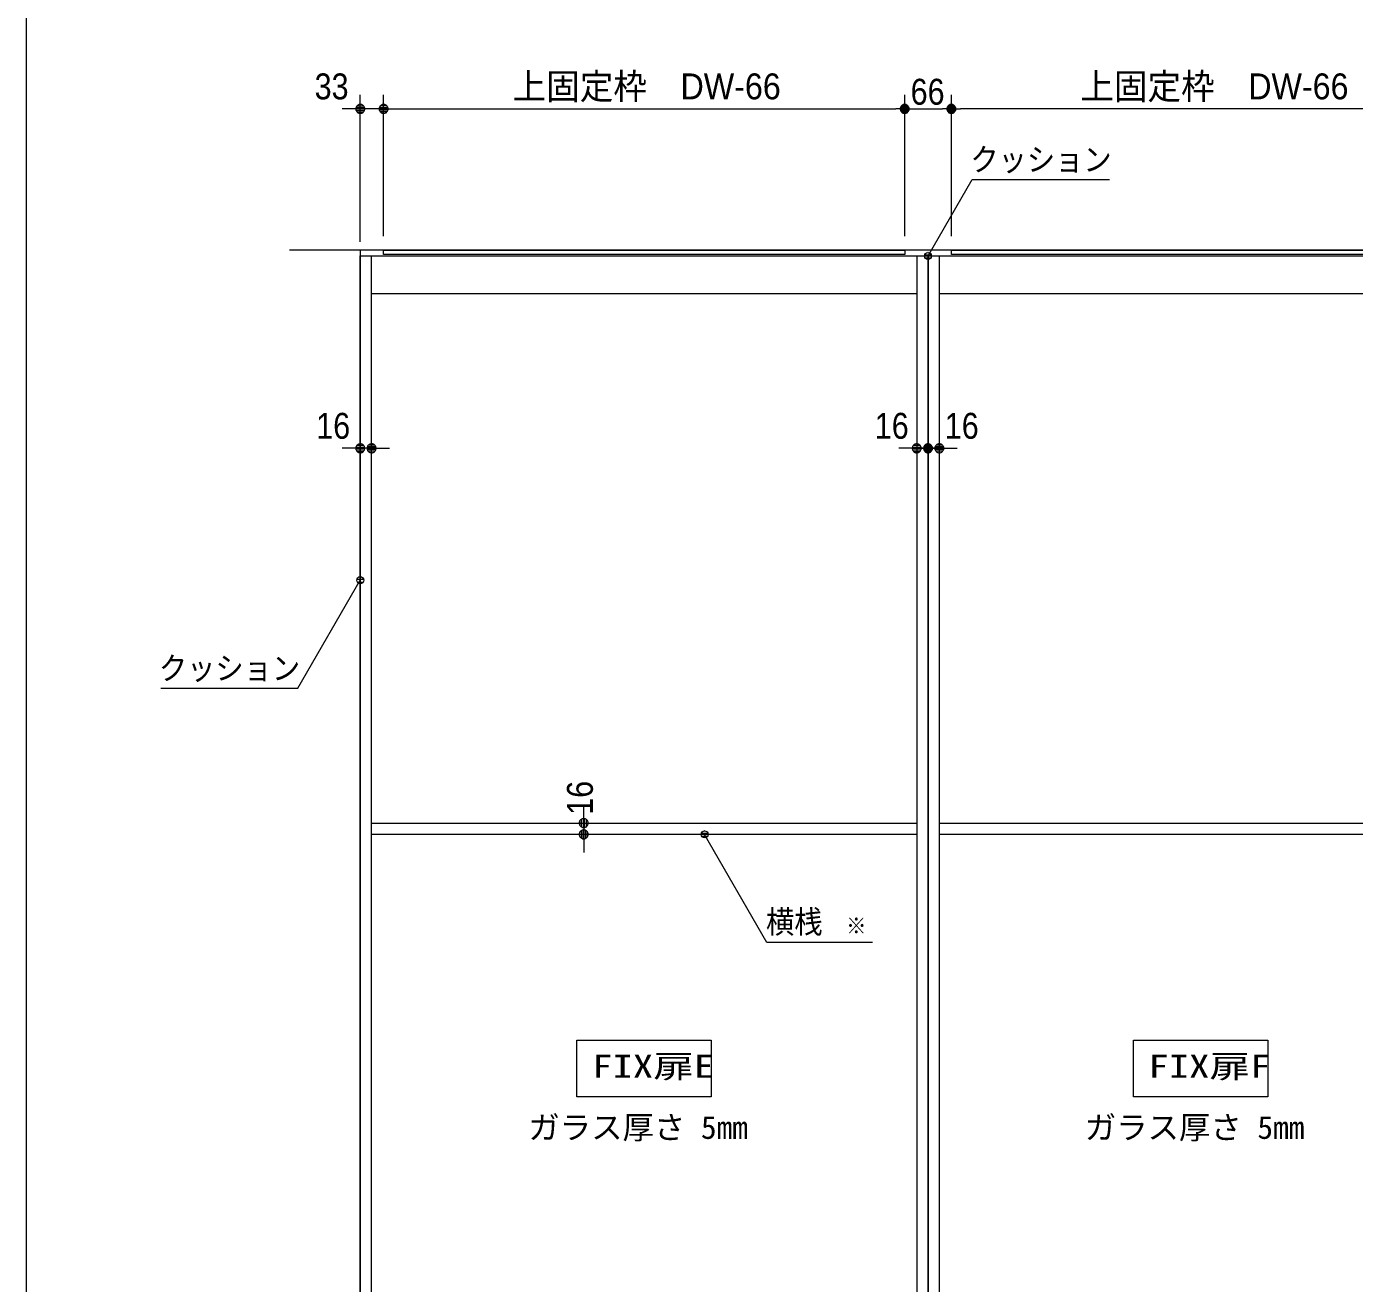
# Model space of a CAD drawing. Units: millimetres, scale not verified. Extents: x -6062 to 6062, y -3045 to 3045.
# Drawn here: x -5788 to -3909, y -1111 to 666 of the extents above; entities that cross this region are included whole.
import ezdxf
from ezdxf.enums import TextEntityAlignment as Align

# ---------------------------------------------------------------- set-up
doc = ezdxf.new("R2010")
doc.units = ezdxf.units.MM
doc.header["$LTSCALE"] = 20
for name, color, linetype, lineweight in [('0-0_3一般', 7, 'Continuous', 9), ('0-1_2寸法-3', 7, 'Continuous', 9), ('0-2_2寸法-1', 7, 'Continuous', 9), ('0-3_0', 7, 'Continuous', 9), ('0-4_2寸法-2', 7, 'Continuous', 9), ('0-5_1図面枠', 7, 'Continuous', 9)]:
    doc.layers.add(name, color=color, linetype=linetype, lineweight=lineweight)
doc.styles.add('ＭＳ ゴシック', font='')
doc.styles.add('ＭＳ Ｐゴシック', font='')
doc.styles.get('ＭＳ ゴシック').set_extended_font_data('MS Gothic')
doc.styles.get('ＭＳ Ｐゴシック').set_extended_font_data('MS PGothic')

# ---------------------------------------------------------------- blocks, each defined once
blk = doc.blocks.new('_Dot')
at = {"layer": '0-3_0'}
for p, q in [((-10, 0), (-20, 0)), ((9.78, 2), (-9.78, 2)), ((7.99, 6), (-7.99, 6)), ((9.16, -3.98), (-9.16, -3.98)), ((6, -7.98), (-6, -7.98))]:
    blk.add_line(p, q, dxfattribs=at)
for points in [[(10, 0), (9.92, 1.25), (9.69, 2.49), (9.3, 3.68), (8.76, 4.82), (8.09, 5.88), (7.29, 6.85), (6.37, 7.71), (5.36, 8.44), (4.26, 9.05), (3.09, 9.51), (1.87, 9.82), (0.63, 9.98), (-0.63, 9.98), (-1.87, 9.82), (-3.09, 9.51), (-4.26, 9.05), (-5.36, 8.44), (-6.37, 7.71), (-7.29, 6.85), (-8.09, 5.88), (-8.76, 4.82), (-9.3, 3.68), (-9.69, 2.49), (-9.92, 1.25), (-10, 0), (0, 0)], [(-10, 0), (-9.92, -1.25), (-9.69, -2.49), (-9.3, -3.68), (-8.76, -4.82), (-8.09, -5.88), (-7.29, -6.85), (-6.37, -7.71), (-5.36, -8.44), (-4.26, -9.05), (-3.09, -9.51), (-1.87, -9.82), (-0.63, -9.98), (0.63, -9.98), (1.87, -9.82), (3.09, -9.51), (4.26, -9.05), (5.36, -8.44), (6.37, -7.71), (7.29, -6.85), (8.09, -5.88), (8.76, -4.82), (9.3, -3.68), (9.69, -2.49), (9.92, -1.25), (10, 0), (0, 0)]]:
    blk.add_lwpolyline(points, close=True, dxfattribs=at)
blk = doc.blocks.new('グループ-51')
at = {"layer": '0-0_3一般'}
for p, q in [((-70560, 6840), (-54500, 6840)), ((-70560, -40000), (-70560, 6840)), ((-70240, -40000), (-70240, 6840)), ((-54820, 6840), (-54820, -40000)), ((-54500, 6840), (-54500, -40000)), ((-70240, 5780), (-54820, 5780)), ((-70240, -38940), (-54820, -38940)), ((-70560, -40000), (-54500, -40000))]:
    blk.add_line(p, q, dxfattribs=at)
blk = doc.blocks.new('グループ-52')
at = {"layer": '0-0_3一般'}
blk.add_lwpolyline([(-55160, 7000), (-55160, 6880), (-69900, 6880), (-69900, 7000)], close=True, dxfattribs=at)
blk = doc.blocks.new('グループ-54')
at = {"layer": '0-0_3一般'}
for p, q in [((-54180, -40000), (-54180, 6840)), ((-38760, 6840), (-38760, -40000)), ((-38440, 6840), (-38440, -40000)), ((-54180, 5780), (-38760, 5780)), ((-54180, -38940), (-38760, -38940)), ((-54500, -40000), (-38440, -40000))]:
    blk.add_line(p, q, dxfattribs=at)
blk.add_lwpolyline([(-54500, -40000), (-54500, 6840), (-38440, 6840)], dxfattribs=at)
blk = doc.blocks.new('グループ-55')
at = {"layer": '0-0_3一般'}
for p, q in [((-53840, 7000), (-39100, 7000)), ((-53840, 6880), (-53840, 7000)), ((-39100, 6880), (-53840, 6880)), ((-39100, 7000), (-39100, 6880))]:
    blk.add_line(p, q, dxfattribs=at)
blk = doc.blocks.new('グループ-63')
at = {"layer": '0-0_3一般'}
for p, q in [((-4320, 7000), (-72560, 7000)), ((-70560, 7000), (-70560, -40000))]:
    blk.add_line(p, q, dxfattribs=at)
blk = doc.blocks.new('グループ-64')
at = {"layer": '0-0_3一般'}
for p, q in [((-70240, -9200), (-54820, -9200)), ((-54180, -9200), (-38760, -9200)), ((-54820, -9520), (-70240, -9520)), ((-38760, -9520), (-54180, -9520))]:
    blk.add_line(p, q, dxfattribs=at)
for name in ['グループ-63', 'グループ-51', 'グループ-52', 'グループ-54', 'グループ-55']:
    blk.add_blockref(name, (0, 0), dxfattribs=at)
blk = doc.blocks.new('グループ-77')
at = {"layer": '0-5_1図面枠'}
blk.add_lwpolyline([(-80000, 55400), (80000, 55400), (80000, -55400), (-80000, -55400)], close=True, dxfattribs=at)
blk = doc.blocks.new('図面枠')
at = {"layer": '0-5_1図面枠'}
blk.add_blockref('グループ-77', (0, 0), dxfattribs=at)

msp = doc.modelspace()

# ---------------------------------------------------------------- linework, layer by layer
at = {"layer": '0-1_2寸法-3'}
for p, q in [((-4507.6, 342.99), (-4517.4, 342.99)), ((-4508.5, 338.99), (-4516.5, 338.99)), ((-4512.31, 346.99), (-4512.69, 346.99)), ((-4512.31, 346.99), (-4512.69, 346.99)), ((-5315.33, -111.62), (-5315.67, -111.62)), ((-5315.33, -111.62), (-5315.67, -111.62)), ((-5310.61, -115.62), (-5320.39, -115.62)), ((-5311.5, -119.62), (-5319.5, -119.62)), ((-4823.61, -475.01), (-4833.39, -475.01)), ((-4824.5, -479.01), (-4832.5, -479.01)), ((-4828.33, -471.01), (-4828.67, -471.01)), ((-4828.33, -471.01), (-4828.67, -471.01))]:
    msp.add_line(p, q, dxfattribs=at)
for points in [[(-4512.5, 342), (-4450.15, 450), (-4256.06, 450)], [(-5597.82, -269.45), (-5403.74, -269.45), (-5315.5, -116.61)], [(-4591.16, -628.84), (-4740.26, -628.84), (-4828.5, -476)]]:
    msp.add_lwpolyline(points, dxfattribs=at)
for points in [[(-5009, -767), (-4819, -767), (-4819, -847), (-5009, -847)], [(-4222, -767), (-4032, -767), (-4032, -847), (-4222, -847)]]:
    msp.add_lwpolyline(points, close=True, dxfattribs=at)
for centre in [(-4512.5, 342), (-4512.5, 342), (-5315.5, -116.61), (-5315.5, -116.61), (-4828.5, -476), (-4828.5, -476)]:
    msp.add_circle(centre, 5.01, dxfattribs=at)
at = {"layer": '0-2_2寸法-1'}
for p, q in [((-5282.5, 370), (-5282.5, 570)), ((-4545.5, 370), (-4545.5, 570)), ((-4545.5, 370), (-4545.5, 570)), ((-4479.5, 370), (-4479.5, 570)), ((-4479.5, 370), (-4479.5, 570)), ((-5269.79, 550), (-4558.21, 550)), ((-4532.79, 550), (-4492.21, 550)), ((-3755.21, 550), (-4466.79, 550))]:
    msp.add_line(p, q, dxfattribs=at)
at = {"layer": '0-4_2寸法-2'}
for p, q in [((-5315.5, 362), (-5315.5, 570)), ((-5282.5, 370), (-5282.5, 570)), ((-5328.21, 550), (-5340.92, 550)), ((-5282.5, 550), (-5315.5, 550)), ((-5269.79, 550), (-5257.08, 550)), ((-5315.5, 89), (-5315.5, 90)), ((-5299.5, 90), (-5299.3, 90)), ((-4528.5, 90), (-4528.3, 90)), ((-4512.5, 89), (-4512.5, 90)), ((-4512.5, 89), (-4512.5, 90)), ((-4496.5, 90), (-4496.3, 90)), ((-5328.21, 70), (-5340.92, 70)), ((-5299.5, 70), (-5315.5, 70)), ((-5286.79, 70), (-5274.08, 70)), ((-4541.21, 70), (-4553.92, 70)), ((-4525.21, 70), (-4537.92, 70)), ((-4528.5, 70), (-4512.5, 70)), ((-4496.5, 70), (-4512.5, 70)), ((-4499.79, 70), (-4487.08, 70)), ((-4483.79, 70), (-4471.08, 70)), ((-4999.5, -447.29), (-4999.5, -434.58)), ((-4999.5, -460), (-4999.5, -476)), ((-4979.5, -460), (-4979.3, -460)), ((-4979.5, -476), (-4979.3, -476)), ((-4999.5, -488.71), (-4999.5, -501.42))]:
    msp.add_line(p, q, dxfattribs=at)

# ---------------------------------------------------------------- block references
at = {"layer": '0-0_3一般', "xscale": 0.05, "yscale": 0.05}
msp.add_blockref('グループ-64', (-1787.5, 0), dxfattribs=at)
at = {"layer": '0-2_2寸法-1', "xscale": 0.6356201, "yscale": 0.6356201, "rotation": 180}
for p in [(-5282.5, 550), (-4545.5, 550), (-4479.5, 550)]:
    msp.add_blockref('_Dot', p, dxfattribs=at)
at = {"layer": '0-2_2寸法-1', "xscale": 0.6356201, "yscale": 0.6356201}
for p in [(-4545.5, 550), (-4479.5, 550)]:
    msp.add_blockref('_Dot', p, dxfattribs=at)
at = {"layer": '0-4_2寸法-2', "xscale": 0.6356201, "yscale": 0.6356201}
for p in [(-5315.5, 550), (-5315.5, 70), (-4528.5, 70), (-4512.5, 70)]:
    msp.add_blockref('_Dot', p, dxfattribs=at)
for p, rotation in [((-5282.5, 550), 180), ((-5299.5, 70), 180), ((-4512.5, 70), 180), ((-4496.5, 70), 180), ((-4999.5, -460), 270), ((-4999.5, -476), 90)]:
    msp.add_blockref('_Dot', p, dxfattribs=dict(at, rotation=rotation))
at = {"layer": '0-5_1図面枠', "xscale": 0.05, "yscale": 0.05}
msp.add_blockref('図面枠', (-1787.5, 0), dxfattribs=at)

# ---------------------------------------------------------------- texts
at = {"layer": '0-1_2寸法-3', "style": 'ＭＳ ゴシック'}
for s, height, width, p in [('クッション', 32.55, 0.9, (-4452.65, 452.39)), ('クッション', 32.55, 0.9, (-5600.33, -267.05)), ('横桟', 32.55, 0.9, (-4741.61, -625.66)), ('※', 23.31, 0.9, (-4628.26, -623.88)), ('FIX扉E', 32.55, 1.3, (-4987.61, -829.87)), ('FIX扉F', 32.55, 1.3, (-4200.89, -829.87))]:
    msp.add_text(s, height=height, dxfattribs=dict(at, width=width)).set_placement(p, align=Align.BOTTOM_LEFT)
for p in [(-5077.79, -916.45), (-4290.79, -916.45)]:
    msp.add_text('ガラス厚さ 5mm', height=32.55, dxfattribs=at).set_placement(p, align=Align.BOTTOM_LEFT)
at = {"layer": '0-2_2寸法-1', "style": 'ＭＳ Ｐゴシック'}
for s, width, p in [('上固定枠\u3000DW-66', 0.95, (-5100.08, 552.53)), ('上固定枠\u3000DW-66', 0.95, (-4297.08, 552.53)), ('66', 0.9, (-4537.09, 544.94))]:
    msp.add_text(s, height=36.66, dxfattribs=dict(at, width=width)).set_placement(p, align=Align.BOTTOM_LEFT)
at = {"layer": '0-4_2寸法-2', "style": 'ＭＳ Ｐゴシック', "width": 0.9}
for s, p in [('33', (-5380.09, 552.48)), ('16', (-5377.82, 72.48)), ('16', (-4587.83, 72.48)), ('16', (-4488.82, 72.48))]:
    msp.add_text(s, height=36.66, dxfattribs=at).set_placement(p, align=Align.BOTTOM_LEFT)
msp.add_text('16', height=36.66, rotation=90, dxfattribs=at).set_placement((-4975.53, -448.33), align=Align.BOTTOM_LEFT)

doc.saveas('drawing.dxf')
